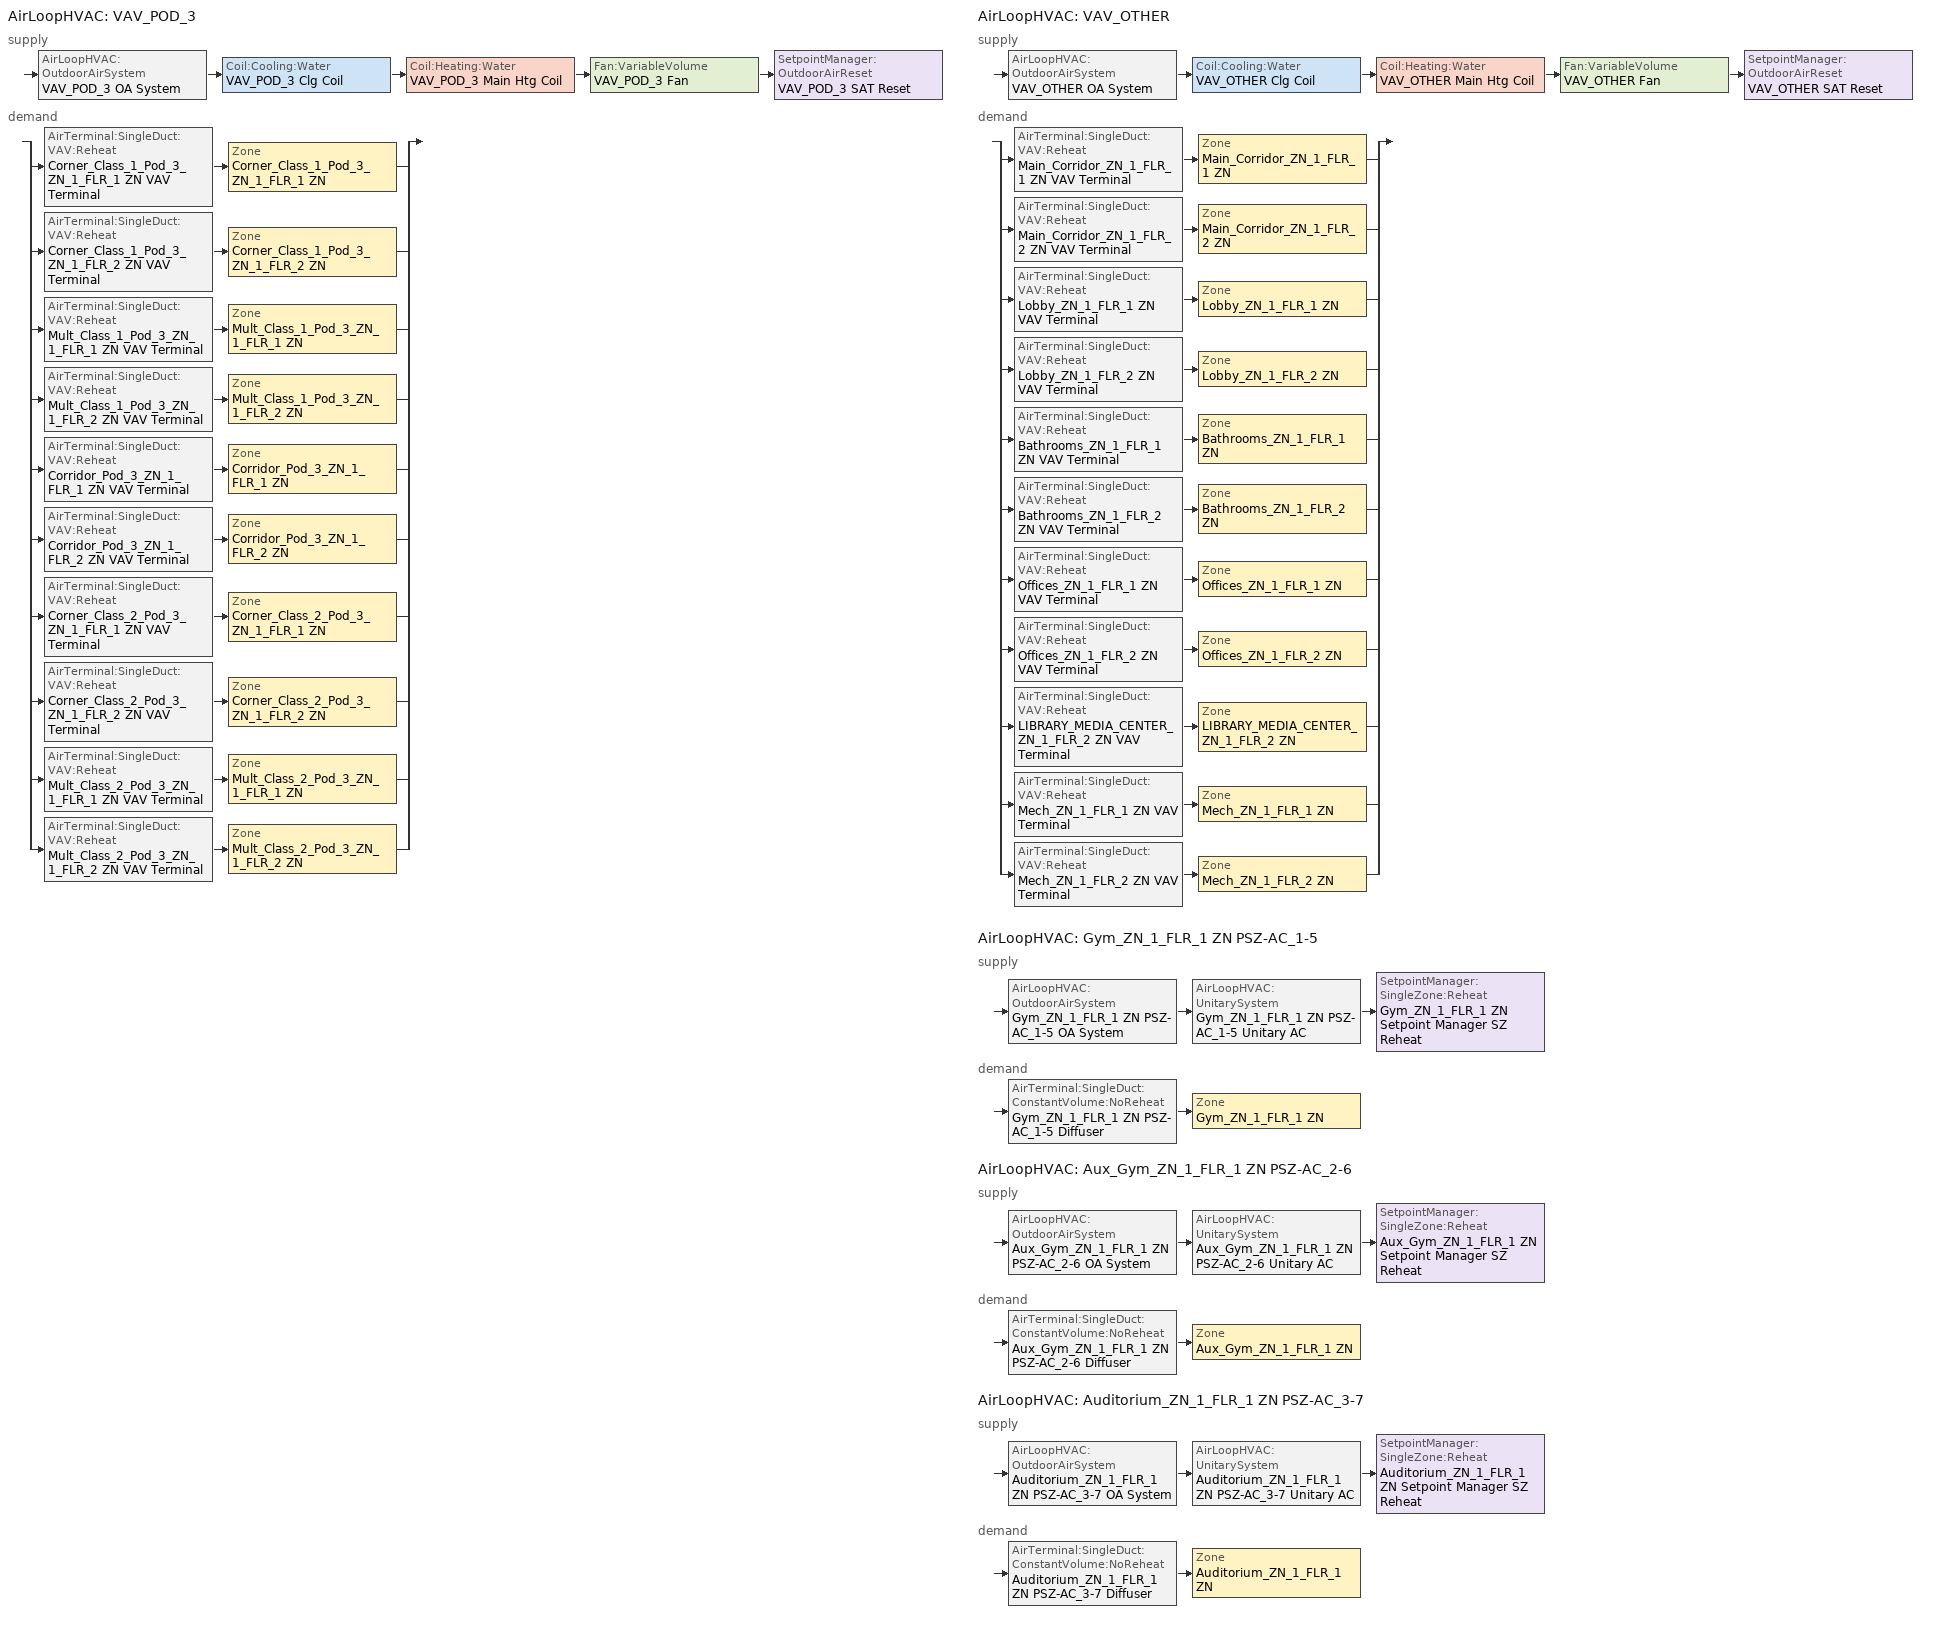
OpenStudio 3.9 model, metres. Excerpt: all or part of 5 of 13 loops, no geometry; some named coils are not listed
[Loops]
AirLoopHVAC 'VAV_POD_3'
 supply: AirLoopHVAC:OutdoorAirSystem 'VAV_POD_3 OA System' > Coil:Cooling:Water 'VAV_POD_3 Clg Coil' > Coil:Heating:Water 'VAV_POD_3 Main Htg Coil' > Fan:VariableVolume 'VAV_POD_3 Fan' > SetpointManager:OutdoorAirReset 'VAV_POD_3 SAT Reset'
 demand: split
  | AirTerminal:SingleDuct:VAV:Reheat 'Corner_Class_1_Pod_3_ZN_1_FLR_1 ZN VAV Terminal' > Zone 'Corner_Class_1_Pod_3_ZN_1_FLR_1 ZN'
  | AirTerminal:SingleDuct:VAV:Reheat 'Corner_Class_1_Pod_3_ZN_1_FLR_2 ZN VAV Terminal' > Zone 'Corner_Class_1_Pod_3_ZN_1_FLR_2 ZN'
  | AirTerminal:SingleDuct:VAV:Reheat 'Mult_Class_1_Pod_3_ZN_1_FLR_1 ZN VAV Terminal' > Zone 'Mult_Class_1_Pod_3_ZN_1_FLR_1 ZN'
  | AirTerminal:SingleDuct:VAV:Reheat 'Mult_Class_1_Pod_3_ZN_1_FLR_2 ZN VAV Terminal' > Zone 'Mult_Class_1_Pod_3_ZN_1_FLR_2 ZN'
  | AirTerminal:SingleDuct:VAV:Reheat 'Corridor_Pod_3_ZN_1_FLR_1 ZN VAV Terminal' > Zone 'Corridor_Pod_3_ZN_1_FLR_1 ZN'
  | AirTerminal:SingleDuct:VAV:Reheat 'Corridor_Pod_3_ZN_1_FLR_2 ZN VAV Terminal' > Zone 'Corridor_Pod_3_ZN_1_FLR_2 ZN'
  | AirTerminal:SingleDuct:VAV:Reheat 'Corner_Class_2_Pod_3_ZN_1_FLR_1 ZN VAV Terminal' > Zone 'Corner_Class_2_Pod_3_ZN_1_FLR_1 ZN'
  | AirTerminal:SingleDuct:VAV:Reheat 'Corner_Class_2_Pod_3_ZN_1_FLR_2 ZN VAV Terminal' > Zone 'Corner_Class_2_Pod_3_ZN_1_FLR_2 ZN'
  | AirTerminal:SingleDuct:VAV:Reheat 'Mult_Class_2_Pod_3_ZN_1_FLR_1 ZN VAV Terminal' > Zone 'Mult_Class_2_Pod_3_ZN_1_FLR_1 ZN'
  | AirTerminal:SingleDuct:VAV:Reheat 'Mult_Class_2_Pod_3_ZN_1_FLR_2 ZN VAV Terminal' > Zone 'Mult_Class_2_Pod_3_ZN_1_FLR_2 ZN'
AirLoopHVAC 'VAV_OTHER'
 supply: AirLoopHVAC:OutdoorAirSystem 'VAV_OTHER OA System' > Coil:Cooling:Water 'VAV_OTHER Clg Coil' > Coil:Heating:Water 'VAV_OTHER Main Htg Coil' > Fan:VariableVolume 'VAV_OTHER Fan' > SetpointManager:OutdoorAirReset 'VAV_OTHER SAT Reset'
 demand: split
  | AirTerminal:SingleDuct:VAV:Reheat 'Main_Corridor_ZN_1_FLR_1 ZN VAV Terminal' > Zone 'Main_Corridor_ZN_1_FLR_1 ZN'
  | AirTerminal:SingleDuct:VAV:Reheat 'Main_Corridor_ZN_1_FLR_2 ZN VAV Terminal' > Zone 'Main_Corridor_ZN_1_FLR_2 ZN'
  | AirTerminal:SingleDuct:VAV:Reheat 'Lobby_ZN_1_FLR_1 ZN VAV Terminal' > Zone 'Lobby_ZN_1_FLR_1 ZN'
  | AirTerminal:SingleDuct:VAV:Reheat 'Lobby_ZN_1_FLR_2 ZN VAV Terminal' > Zone 'Lobby_ZN_1_FLR_2 ZN'
  | AirTerminal:SingleDuct:VAV:Reheat 'Bathrooms_ZN_1_FLR_1 ZN VAV Terminal' > Zone 'Bathrooms_ZN_1_FLR_1 ZN'
  | AirTerminal:SingleDuct:VAV:Reheat 'Bathrooms_ZN_1_FLR_2 ZN VAV Terminal' > Zone 'Bathrooms_ZN_1_FLR_2 ZN'
  | AirTerminal:SingleDuct:VAV:Reheat 'Offices_ZN_1_FLR_1 ZN VAV Terminal' > Zone 'Offices_ZN_1_FLR_1 ZN'
  | AirTerminal:SingleDuct:VAV:Reheat 'Offices_ZN_1_FLR_2 ZN VAV Terminal' > Zone 'Offices_ZN_1_FLR_2 ZN'
  | AirTerminal:SingleDuct:VAV:Reheat 'LIBRARY_MEDIA_CENTER_ZN_1_FLR_2 ZN VAV Terminal' > Zone 'LIBRARY_MEDIA_CENTER_ZN_1_FLR_2 ZN'
  | AirTerminal:SingleDuct:VAV:Reheat 'Mech_ZN_1_FLR_1 ZN VAV Terminal' > Zone 'Mech_ZN_1_FLR_1 ZN'
  | AirTerminal:SingleDuct:VAV:Reheat 'Mech_ZN_1_FLR_2 ZN VAV Terminal' > Zone 'Mech_ZN_1_FLR_2 ZN'
AirLoopHVAC 'Gym_ZN_1_FLR_1 ZN PSZ-AC_1-5'
 supply: AirLoopHVAC:OutdoorAirSystem 'Gym_ZN_1_FLR_1 ZN PSZ-AC_1-5 OA System' > AirLoopHVAC:UnitarySystem 'Gym_ZN_1_FLR_1 ZN PSZ-AC_1-5 Unitary AC' > SetpointManager:SingleZone:Reheat 'Gym_ZN_1_FLR_1 ZN Setpoint Manager SZ Reheat'
 demand: AirTerminal:SingleDuct:ConstantVolume:NoReheat 'Gym_ZN_1_FLR_1 ZN PSZ-AC_1-5 Diffuser' > Zone 'Gym_ZN_1_FLR_1 ZN'
AirLoopHVAC 'Aux_Gym_ZN_1_FLR_1 ZN PSZ-AC_2-6'
 supply: AirLoopHVAC:OutdoorAirSystem 'Aux_Gym_ZN_1_FLR_1 ZN PSZ-AC_2-6 OA System' > AirLoopHVAC:UnitarySystem 'Aux_Gym_ZN_1_FLR_1 ZN PSZ-AC_2-6 Unitary AC' > SetpointManager:SingleZone:Reheat 'Aux_Gym_ZN_1_FLR_1 ZN Setpoint Manager SZ Reheat'
 demand: AirTerminal:SingleDuct:ConstantVolume:NoReheat 'Aux_Gym_ZN_1_FLR_1 ZN PSZ-AC_2-6 Diffuser' > Zone 'Aux_Gym_ZN_1_FLR_1 ZN'
AirLoopHVAC 'Auditorium_ZN_1_FLR_1 ZN PSZ-AC_3-7'
 supply: AirLoopHVAC:OutdoorAirSystem 'Auditorium_ZN_1_FLR_1 ZN PSZ-AC_3-7 OA System' > AirLoopHVAC:UnitarySystem 'Auditorium_ZN_1_FLR_1 ZN PSZ-AC_3-7 Unitary AC' > SetpointManager:SingleZone:Reheat 'Auditorium_ZN_1_FLR_1 ZN Setpoint Manager SZ Reheat'
 demand: AirTerminal:SingleDuct:ConstantVolume:NoReheat 'Auditorium_ZN_1_FLR_1 ZN PSZ-AC_3-7 Diffuser' > Zone 'Auditorium_ZN_1_FLR_1 ZN'
[Sizing:Zone] Zone Cooling Design Supply Air Temperature Input Method=SupplyAirTemperature; Zone Cooling Design Supply Air Temperature {C}=12.7778; Zone Cooling Design Supply Air Temperature Difference {deltaC}=11.11; Zone Heating Design Supply Air Temperature Input Method=SupplyAirTemperature; Zone Heating Design Supply Air Temperature Difference {deltaC}=11.11; Zone Cooling Design Supply Air Humidity Ratio {kg-H2O/kg-air}=0.0085; Zone Heating Design Supply Air Humidity Ratio {kg-H2O/kg-air}=0.008; Cooling Design Air Flow Method=DesignDay; Heating Design Air Flow Method=DesignDay; Heating Maximum Air Flow Fraction=1; Account for Dedicated Outdoor Air System=No; Dedicated Outdoor Air System Control Strategy=NeutralSupplyAir; Dedicated Outdoor Air Low Setpoint Temperature for Design {C}=autosize; Dedicated Outdoor Air High Setpoint Temperature for Design {C}=autosize; Zone Load Sizing Method=Sensible Load Only No Latent Load; Zone Latent Cooling Design Supply Air Humidity Ratio Input Method=HumidityRatioDifference; Zone Cooling Design Supply Air Humidity Ratio Difference {kgWater/kgDryAir}=0.005; Zone Latent Heating Design Supply Air Humidity Ratio Input Method=HumidityRatioDifference; Zone Humidification Design Supply Air Humidity Ratio Difference {kgWater/kgDryAir}=0.005; Sizing Option=Coincident
Name | Zone Heating Design Supply Air Temperature {C} | Design Minimum Zone Ventilation Efficiency
Auditorium_ZN_1_FLR_1 ZN; Aux_Gym_ZN_1_FLR_1 ZN; Gym_ZN_1_FLR_1 ZN | 50
Bathrooms_ZN_1_FLR_1 ZN; Bathrooms_ZN_1_FLR_2 ZN; Corner_Class_1_Pod_3_ZN_1_FLR_1 ZN; Corner_Class_1_Pod_3_ZN_1_FLR_2 ZN; Corner_Class_2_Pod_3_ZN_1_FLR_1 ZN; Corner_Class_2_Pod_3_ZN_1_FLR_2 ZN; Corridor_Pod_3_ZN_1_FLR_1 ZN; Corridor_Pod_3_ZN_1_FLR_2 ZN; LIBRARY_MEDIA_CENTER_ZN_1_FLR_2 ZN; Lobby_ZN_1_FLR_1 ZN; Lobby_ZN_1_FLR_2 ZN; Main_Corridor_ZN_1_FLR_1 ZN; Main_Corridor_ZN_1_FLR_2 ZN; Mech_ZN_1_FLR_2 ZN; Mult_Class_1_Pod_3_ZN_1_FLR_1 ZN; Mult_Class_1_Pod_3_ZN_1_FLR_2 ZN; Mult_Class_2_Pod_3_ZN_1_FLR_1 ZN; Mult_Class_2_Pod_3_ZN_1_FLR_2 ZN; Offices_ZN_1_FLR_1 ZN; Offices_ZN_1_FLR_2 ZN | 40 | 0.6
[Zone equipment]
Auditorium_ZN_1_FLR_1 ZN: Auditorium_ZN_1_FLR_1 ZN PSZ-AC_3-7 Diffuser
Aux_Gym_ZN_1_FLR_1 ZN: Aux_Gym_ZN_1_FLR_1 ZN PSZ-AC_2-6 Diffuser
Bathrooms_ZN_1_FLR_1 ZN: Bathrooms_ZN_1_FLR_1 ZN VAV Terminal, Bathrooms_ZN_1_FLR_1 ZN Exhaust Fan
Bathrooms_ZN_1_FLR_2 ZN: Bathrooms_ZN_1_FLR_2 ZN VAV Terminal, Bathrooms_ZN_1_FLR_2 ZN Exhaust Fan
Corner_Class_1_Pod_3_ZN_1_FLR_1 ZN: Corner_Class_1_Pod_3_ZN_1_FLR_1 ZN VAV Terminal
Corner_Class_1_Pod_3_ZN_1_FLR_2 ZN: Corner_Class_1_Pod_3_ZN_1_FLR_2 ZN VAV Terminal
Corner_Class_2_Pod_3_ZN_1_FLR_1 ZN: Corner_Class_2_Pod_3_ZN_1_FLR_1 ZN VAV Terminal
Corner_Class_2_Pod_3_ZN_1_FLR_2 ZN: Corner_Class_2_Pod_3_ZN_1_FLR_2 ZN VAV Terminal
Corridor_Pod_3_ZN_1_FLR_1 ZN: Corridor_Pod_3_ZN_1_FLR_1 ZN VAV Terminal
Corridor_Pod_3_ZN_1_FLR_2 ZN: Corridor_Pod_3_ZN_1_FLR_2 ZN VAV Terminal
Gym_ZN_1_FLR_1 ZN: Gym_ZN_1_FLR_1 ZN PSZ-AC_1-5 Diffuser
LIBRARY_MEDIA_CENTER_ZN_1_FLR_2 ZN: LIBRARY_MEDIA_CENTER_ZN_1_FLR_2 ZN VAV Terminal
Lobby_ZN_1_FLR_1 ZN: Lobby_ZN_1_FLR_1 ZN VAV Terminal
Lobby_ZN_1_FLR_2 ZN: Lobby_ZN_1_FLR_2 ZN VAV Terminal
Main_Corridor_ZN_1_FLR_1 ZN: Main_Corridor_ZN_1_FLR_1 ZN VAV Terminal, Main_Corridor_ZN_1_FLR_1 ZN Dummy Transfer Air (Source) Fan
Main_Corridor_ZN_1_FLR_2 ZN: Main_Corridor_ZN_1_FLR_2 ZN VAV Terminal, Main_Corridor_ZN_1_FLR_2 ZN Dummy Transfer Air (Source) Fan
Mech_ZN_1_FLR_1 ZN: Mech_ZN_1_FLR_1 ZN VAV Terminal
Mech_ZN_1_FLR_2 ZN: Mech_ZN_1_FLR_2 ZN VAV Terminal
Mult_Class_1_Pod_3_ZN_1_FLR_1 ZN: Mult_Class_1_Pod_3_ZN_1_FLR_1 ZN VAV Terminal
Mult_Class_1_Pod_3_ZN_1_FLR_2 ZN: Mult_Class_1_Pod_3_ZN_1_FLR_2 ZN VAV Terminal
Mult_Class_2_Pod_3_ZN_1_FLR_1 ZN: Mult_Class_2_Pod_3_ZN_1_FLR_1 ZN VAV Terminal
Mult_Class_2_Pod_3_ZN_1_FLR_2 ZN: Mult_Class_2_Pod_3_ZN_1_FLR_2 ZN VAV Terminal
Offices_ZN_1_FLR_1 ZN: Offices_ZN_1_FLR_1 ZN VAV Terminal
Offices_ZN_1_FLR_2 ZN: Offices_ZN_1_FLR_2 ZN VAV Terminal
[AirLoopHVAC] Availability Schedule=SchoolSecondary HVACOperationSchd; Design Supply Air Flow Rate {m3/s}=autosize; Design Return Air Flow Fraction of Supply Air Flow=1
VAV_POD_3; VAV_OTHER; Gym_ZN_1_FLR_1 ZN PSZ-AC_1-5; Aux_Gym_ZN_1_FLR_1 ZN PSZ-AC_2-6; Auditorium_ZN_1_FLR_1 ZN PSZ-AC_3-7
[Sizing:System] Type of Load to Size On=Sensible; Preheat Design Temperature {C}=7.22222; Preheat Design Humidity Ratio {kg-H2O/kg-Air}=0.008; Precool Design Temperature {C}=12.7778; Precool Design Humidity Ratio {kg-H2O/kg-Air}=0.008; Central Cooling Design Supply Air Temperature {C}=12.7778; Sizing Option=Coincident; 100% Outdoor Air in Cooling=No; 100% Outdoor Air in Heating=No; Central Cooling Design Supply Air Humidity Ratio {kg-H2O/kg-Air}=0.0085; Central Heating Design Supply Air Humidity Ratio {kg-H2O/kg-Air}=0.008; Cooling Design Air Flow Method=DesignDay; Heating Design Air Flow Method=DesignDay; System Outdoor Air Method=ZoneSum; Zone Maximum Outdoor Air Fraction=1; Cooling Supply Air Flow Rate Per Floor Area {m3/s-m2}=0.00996765; Cooling Fraction of Autosized Cooling Supply Air Flow Rate=1; Cooling Supply Air Flow Rate Per Unit Cooling Capacity {m3/s-W}=3.94755e-05; Heating Supply Air Flow Rate Per Floor Area {m3/s-m2}=0.00996765; Heating Fraction of Autosized Heating Supply Air Flow Rate=1; Heating Fraction of Autosized Cooling Supply Air Flow Rate=1; Heating Supply Air Flow Rate Per Unit Heating Capacity {m3/s-W}=3.15882e-05; Cooling Design Capacity Method=CoolingDesignCapacity; Cooling Design Capacity {W}=autosize; Cooling Design Capacity Per Floor Area {W/m2}=234.7; Fraction of Autosized Cooling Design Capacity=1; Heating Design Capacity Method=HeatingDesignCapacity; Heating Design Capacity {W}=autosize; Heating Design Capacity Per Floor Area {W/m2}=157; Fraction of Autosized Heating Design Capacity=1; Central Cooling Capacity Control Method=OnOff; Occupant Diversity=autosize
Name | Design Outdoor Air Flow Rate {m3/s} | Central Heating Maximum System Air Flow Ratio | Central Heating Design Supply Air Temperature {C}
VAV_POD_3 | 7.5948 | 0.3 | 12.7778
VAV_OTHER | 3.51753 | 0.3 | 12.7778
Gym_ZN_1_FLR_1 ZN PSZ-AC_1-5; Aux_Gym_ZN_1_FLR_1 ZN PSZ-AC_2-6; Auditorium_ZN_1_FLR_1 ZN PSZ-AC_3-7 | Autosize | 1 | 50
[Fan:VariableVolume] Availability Schedule=Always On Discrete; Fan Total Efficiency=0.61165; Pressure Rise {Pa}=1389.92; Maximum Flow Rate {m3/s}=Autosize; Fan Power Minimum Flow Rate Input Method=Fraction; Fan Power Minimum Flow Fraction=0.1; Fan Power Minimum Air Flow Rate {m3/s}=0; Motor Efficiency=0.941; Motor In Airstream Fraction=1; Fan Power Coefficient 1=0.0407599; Fan Power Coefficient 2=0.088045; Fan Power Coefficient 3=-0.0729261; Fan Power Coefficient 4=0.94374; Fan Power Coefficient 5=0
VAV_POD_3 Fan; VAV_OTHER Fan
[Controller:OutdoorAir] Maximum Outdoor Air Flow Rate {m3/s}=Autosize; Economizer Control Type=DifferentialEnthalpy; Economizer Control Action Type=ModulateFlow; Lockout Type=LockoutWithHeating; Minimum Limit Type=FixedMinimum; Minimum Outdoor Air Schedule=SchoolSecondary MinOA_MotorizedDamper_Sched; High Humidity Control=No; High Humidity Outdoor Air Flow Ratio=1; Control High Indoor Humidity Based on Outdoor Humidity Ratio=Yes; Heat Recovery Bypass Control Type=BypassWhenOAFlowGreaterThanMinimum; Economizer Operation Staging=InterlockedWithMechanicalCooling
Name | Minimum Outdoor Air Flow Rate {m3/s} | Maximum Fraction of Outdoor Air Schedule | Controller Mechanical Ventilation
VAV_POD_3 OA Controller | autosize | VAV_POD_3_MAX_OA_FRAC | VAV_POD_3 Vent Controller
VAV_OTHER OA Controller | 0 | VAV_OTHER_MAX_OA_FRAC | VAV_OTHER Vent Controller
Gym_ZN_1_FLR_1 ZN PSZ-AC_1-5 OA System Controller | autosize | ems_Gym_ZN_1_FLR_1_ZN_PSZ_AC_1_5_maxOASch | Controller Mechanical Ventilation 1
Aux_Gym_ZN_1_FLR_1 ZN PSZ-AC_2-6 OA System Controller | autosize | ems_Aux_Gym_ZN_1_FLR_1_ZN_PSZ_AC_2_6_maxOASch | Controller Mechanical Ventilation 2
Auditorium_ZN_1_FLR_1 ZN PSZ-AC_3-7 OA System Controller | autosize | ems_Auditorium_ZN_1_FLR_1_ZN_PSZ_AC_3_7_maxOASch | Controller Mechanical Ventilation 3
[Controller:MechanicalVentilation] Availability Schedule=Always On Discrete
Name | System Outdoor Air Method
VAV_POD_3 Vent Controller | ZoneSum
VAV_OTHER Vent Controller | Standard62.1VentilationRateProcedureWithLimit
Controller Mechanical Ventilation 1; Controller Mechanical Ventilation 2; Controller Mechanical Ventilation 3
[AirLoopHVAC:OutdoorAirSystem]
Name | Controller
VAV_POD_3 OA System | VAV_POD_3 OA Controller
VAV_OTHER OA System | VAV_OTHER OA Controller
Gym_ZN_1_FLR_1 ZN PSZ-AC_1-5 OA System | Gym_ZN_1_FLR_1 ZN PSZ-AC_1-5 OA System Controller
Aux_Gym_ZN_1_FLR_1 ZN PSZ-AC_2-6 OA System | Aux_Gym_ZN_1_FLR_1 ZN PSZ-AC_2-6 OA System Controller
Auditorium_ZN_1_FLR_1 ZN PSZ-AC_3-7 OA System | Auditorium_ZN_1_FLR_1 ZN PSZ-AC_3-7 OA System Controller
[AirTerminal:SingleDuct:VAV:Reheat] Availability Schedule=Always On Discrete; Maximum Air Flow Rate {m3/s}=AutoSize; Fixed Minimum Air Flow Rate {m3/s}=0; Maximum Hot Water or Steam Flow Rate {m3/s}=AutoSize; Minimum Hot Water or Steam Flow Rate {m3/s}=0; Convergence Tolerance=0.001; Damper Heating Action=ReverseWithLimits; Maximum Flow per Zone Floor Area During Reheat {m3/s-m2}=AutoSize; Maximum Flow Fraction During Reheat=0.5; Maximum Reheat Air Temperature {C}=40; Control For Outdoor Air=No
Name | Zone Minimum Air Flow Input Method | Constant Minimum Air Flow Fraction | Reheat Coil | Minimum Air Flow Fraction Schedule
Corner_Class_1_Pod_3_ZN_1_FLR_1 ZN VAV Terminal | Constant | 0.798 | Corner_Class_1_Pod_3_ZN_1_FLR_1 ZN Reheat Coil
Corner_Class_1_Pod_3_ZN_1_FLR_2 ZN VAV Terminal | Constant | 0.597 | Corner_Class_1_Pod_3_ZN_1_FLR_2 ZN Reheat Coil
Mult_Class_1_Pod_3_ZN_1_FLR_1 ZN VAV Terminal | Constant | 1 | Mult_Class_1_Pod_3_ZN_1_FLR_1 ZN Reheat Coil
Mult_Class_1_Pod_3_ZN_1_FLR_2 ZN VAV Terminal | Constant | 0.685 | Mult_Class_1_Pod_3_ZN_1_FLR_2 ZN Reheat Coil
Corridor_Pod_3_ZN_1_FLR_1 ZN VAV Terminal | Constant | 0.428 | Corridor_Pod_3_ZN_1_FLR_1 ZN Reheat Coil
Corridor_Pod_3_ZN_1_FLR_2 ZN VAV Terminal | Constant | 0.245 | Corridor_Pod_3_ZN_1_FLR_2 ZN Reheat Coil
Corner_Class_2_Pod_3_ZN_1_FLR_1 ZN VAV Terminal | Constant | 0.844 | Corner_Class_2_Pod_3_ZN_1_FLR_1 ZN Reheat Coil
Corner_Class_2_Pod_3_ZN_1_FLR_2 ZN VAV Terminal | Constant | 0.628 | Corner_Class_2_Pod_3_ZN_1_FLR_2 ZN Reheat Coil
Mult_Class_2_Pod_3_ZN_1_FLR_1 ZN VAV Terminal | Constant | 1 | Mult_Class_2_Pod_3_ZN_1_FLR_1 ZN Reheat Coil
Mult_Class_2_Pod_3_ZN_1_FLR_2 ZN VAV Terminal | Constant | 0.766 | Mult_Class_2_Pod_3_ZN_1_FLR_2 ZN Reheat Coil
Main_Corridor_ZN_1_FLR_1 ZN VAV Terminal | Constant | 0.456 | Main_Corridor_ZN_1_FLR_1 ZN Reheat Coil
Main_Corridor_ZN_1_FLR_2 ZN VAV Terminal | Constant | 0.233 | Main_Corridor_ZN_1_FLR_2 ZN Reheat Coil
Lobby_ZN_1_FLR_1 ZN VAV Terminal | Constant | 0.303 | Lobby_ZN_1_FLR_1 ZN Reheat Coil
Lobby_ZN_1_FLR_2 ZN VAV Terminal | Constant | 0.193 | Lobby_ZN_1_FLR_2 ZN Reheat Coil
Bathrooms_ZN_1_FLR_1 ZN VAV Terminal | Constant | 0.01 | Bathrooms_ZN_1_FLR_1 ZN Reheat Coil
Bathrooms_ZN_1_FLR_2 ZN VAV Terminal | Constant | 0.01 | Bathrooms_ZN_1_FLR_2 ZN Reheat Coil
Offices_ZN_1_FLR_1 ZN VAV Terminal | Scheduled | 0 | Offices_ZN_1_FLR_1 ZN Reheat Coil | Offices_ZN_1_FLR_1 ZN VAV Terminal - MDP - adjusted
Offices_ZN_1_FLR_2 ZN VAV Terminal | Scheduled | 0 | Offices_ZN_1_FLR_2 ZN Reheat Coil | Offices_ZN_1_FLR_2 ZN VAV Terminal - MDP - adjusted
LIBRARY_MEDIA_CENTER_ZN_1_FLR_2 ZN VAV Terminal | Constant | 0.543 | LIBRARY_MEDIA_CENTER_ZN_1_FLR_2 ZN Reheat Coil
Mech_ZN_1_FLR_1 ZN VAV Terminal | Constant | 0.351 | Mech_ZN_1_FLR_1 ZN Reheat Coil
Mech_ZN_1_FLR_2 ZN VAV Terminal | Constant | 0.548 | Mech_ZN_1_FLR_2 ZN Reheat Coil
[SetpointManager:SingleZone:Reheat] Minimum Supply Air Temperature {C}=12.7778; Maximum Supply Air Temperature {C}=50
Name | Control Zone | Setpoint Node or NodeList
Gym_ZN_1_FLR_1 ZN Setpoint Manager SZ Reheat | Gym_ZN_1_FLR_1 ZN | Gym_ZN_1_FLR_1 ZN PSZ-AC_1-5 Supply Outlet Node
Aux_Gym_ZN_1_FLR_1 ZN Setpoint Manager SZ Reheat | Aux_Gym_ZN_1_FLR_1 ZN | Aux_Gym_ZN_1_FLR_1 ZN PSZ-AC_2-6 Supply Outlet Node
Auditorium_ZN_1_FLR_1 ZN Setpoint Manager SZ Reheat | Auditorium_ZN_1_FLR_1 ZN | Auditorium_ZN_1_FLR_1 ZN PSZ-AC_3-7 Supply Outlet Node
[Coil:Heating:Gas] Availability Schedule=Always On Discrete; Gas Burner Efficiency=0.8; Nominal Capacity {W}=AutoSize; On Cycle Parasitic Electric Load {W}=0; Off Cycle Parasitic Gas Load {W}=0
Gym_ZN_1_FLR_1 ZN PSZ-AC_1-5 Gas Htg Coil 1158kBtu/hr 0.8 Thermal Eff; Aux_Gym_ZN_1_FLR_1 ZN PSZ-AC_2-6 Gas Htg Coil 863kBtu/hr 0.8 Thermal Eff; Auditorium_ZN_1_FLR_1 ZN PSZ-AC_3-7 Gas Htg Coil 1498kBtu/hr 0.8 Thermal Eff
[Coil:Heating:Electric] Availability Schedule=Always Off Discrete; Efficiency=1; Nominal Capacity {W}=0
Gym_ZN_1_FLR_1 ZN PSZ-AC_1-5 No Heat; Aux_Gym_ZN_1_FLR_1 ZN PSZ-AC_2-6 No Heat; Auditorium_ZN_1_FLR_1 ZN PSZ-AC_3-7 No Heat
[Coil:Cooling:DX:TwoSpeed] Availability Schedule=Always On Discrete; Rated High Speed Total Cooling Capacity {W}=Autosize; Rated High Speed Sensible Heat Ratio=Autosize; Rated High Speed COP {W/W}=3.59497; Rated High Speed Air Flow Rate {m3/s}=Autosize; Rated High Speed Evaporator Fan Power Per Volume Flow Rate 2017 {W/(m3/s)}=773.3; Rated High Speed Evaporator Fan Power Per Volume Flow Rate 2023 {W/(m3/s)}=934.4; Unit Internal Static Air Pressure {Pa}=773.3; Total Cooling Capacity Function of Temperature Curve=CoilClgDXQRatio_fTwbToadbSI; Total Cooling Capacity Function of Flow Fraction Curve=CoilClgDXSnglQRatio_fCFMRatio; Energy Input Ratio Function of Temperature Curve=CoilClgDXEIRRatio_fTwbToadbSI; Energy Input Ratio Function of Flow Fraction Curve=CoilClgDXSnglEIRRatio_fCFMRatio; Part Load Fraction Correlation Curve=CoilClgDXEIRRatio_fQFrac; Rated Low Speed Total Cooling Capacity {W}=Autosize; Rated Low Speed Sensible Heat Ratio=0.69; Rated Low Speed COP {W/W}=3.59497; Rated Low Speed Air Flow Rate {m3/s}=Autosize; Rated Low Speed Evaporator Fan Power Per Volume Flow Rate 2017 {W/(m3/s)}=773.3; Rated Low Speed Evaporator Fan Power Per Volume Flow Rate 2023 {W/(m3/s)}=934.4; Low Speed Total Cooling Capacity Function of Temperature Curve=CoilClgDXQRatio_fTwbToadbSI; Low Speed Energy Input Ratio Function of Temperature Curve=CoilClgDXEIRRatio_fTwbToadbSI; Condenser Type=AirCooled; Minimum Outdoor Dry-Bulb Temperature for Compressor Operation {C}=-25; High Speed Evaporative Condenser Effectiveness=0.9; High Speed Evaporative Condenser Air Flow Rate {m3/s}=Autosize; High Speed Evaporative Condenser Pump Rated Power Consumption {W}=Autosize; Low Speed Evaporative Condenser Effectiveness=0.9; Low Speed Evaporative Condenser Air Flow Rate {m3/s}=Autosize; Low Speed Evaporative Condenser Pump Rated Power Consumption {W}=Autosize; Basin Heater Capacity {W/K}=10; Basin Heater Setpoint Temperature {C}=2
Gym_ZN_1_FLR_1 ZN PSZ-AC_1-5 2spd DX AC Clg Coil 541kBtu/hr 13IEER; Aux_Gym_ZN_1_FLR_1 ZN PSZ-AC_2-6 2spd DX AC Clg Coil 435kBtu/hr 13IEER; Auditorium_ZN_1_FLR_1 ZN PSZ-AC_3-7 2spd DX AC Clg Coil 684kBtu/hr 13IEER
[Fan:OnOff] Availability Schedule=Always On Discrete; Pressure Rise {Pa}=1018.77; Maximum Flow Rate {m3/s}=autosize; Motor In Airstream Fraction=1
Name | Fan Total Efficiency | Motor Efficiency | Fan Power Ratio Function of Speed Ratio Curve | Fan Efficiency Ratio Function of Speed Ratio Curve
Gym_ZN_1_FLR_1 ZN PSZ-AC_1-5 Fan | 0.6006 | 0.924 | Fan On Off Power Curve | Fan On Off Efficiency Curve
Aux_Gym_ZN_1_FLR_1 ZN PSZ-AC_2-6 Fan | 0.6006 | 0.924 | Fan On Off Power Curve 1 | Fan On Off Efficiency Curve 1
Auditorium_ZN_1_FLR_1 ZN PSZ-AC_3-7 Fan | 0.6045 | 0.93 | Fan On Off Power Curve 2 | Fan On Off Efficiency Curve 2
[AirLoopHVAC:UnitarySystem] Control Type=Load; Dehumidification Control Type=None; Availability Schedule=SchoolSecondary HVACOperationSchd; Fan Placement=DrawThrough; Supply Air Fan Operating Mode Schedule=SchoolSecondary HVACOperationSchd; DX Heating Coil Sizing Ratio=1; Use DOAS DX Cooling Coil=No; DOAS DX Cooling Coil Leaving Minimum Air Temperature {C}=2; Latent Load Control=SensibleOnlyLoadControl; Supply Air Flow Rate Method During Cooling Operation=SupplyAirFlowRate; Supply Air Flow Rate During Cooling Operation {m3/s}=Autosize; Supply Air Flow Rate Method During Heating Operation=SupplyAirFlowRate; Supply Air Flow Rate During Heating Operation {m3/s}=Autosize; Supply Air Flow Rate Method When No Cooling or Heating is Required=None; No Load Supply Air Flow Rate Control Set To Low Speed=Yes; Maximum Supply Air Temperature {C}=80; Maximum Outdoor Dry-Bulb Temperature for Supplemental Heater Operation {C}=21; Ancilliary On-Cycle Electric Power {W}=0; Ancilliary Off-Cycle Electric Power {W}=0
Name | Controlling Zone or Thermostat Location | Supply Fan | Heating Coil | Cooling Coil | Supplemental Heating Coil
Gym_ZN_1_FLR_1 ZN PSZ-AC_1-5 Unitary AC | Gym_ZN_1_FLR_1 ZN | Gym_ZN_1_FLR_1 ZN PSZ-AC_1-5 Fan | Gym_ZN_1_FLR_1 ZN PSZ-AC_1-5 Gas Htg Coil 1158kBtu/hr 0.8 Thermal Eff | Gym_ZN_1_FLR_1 ZN PSZ-AC_1-5 2spd DX AC Clg Coil 541kBtu/hr 13IEER | Gym_ZN_1_FLR_1 ZN PSZ-AC_1-5 No Heat
Aux_Gym_ZN_1_FLR_1 ZN PSZ-AC_2-6 Unitary AC | Aux_Gym_ZN_1_FLR_1 ZN | Aux_Gym_ZN_1_FLR_1 ZN PSZ-AC_2-6 Fan | Aux_Gym_ZN_1_FLR_1 ZN PSZ-AC_2-6 Gas Htg Coil 863kBtu/hr 0.8 Thermal Eff | Aux_Gym_ZN_1_FLR_1 ZN PSZ-AC_2-6 2spd DX AC Clg Coil 435kBtu/hr 13IEER | Aux_Gym_ZN_1_FLR_1 ZN PSZ-AC_2-6 No Heat
Auditorium_ZN_1_FLR_1 ZN PSZ-AC_3-7 Unitary AC | Auditorium_ZN_1_FLR_1 ZN | Auditorium_ZN_1_FLR_1 ZN PSZ-AC_3-7 Fan | Auditorium_ZN_1_FLR_1 ZN PSZ-AC_3-7 Gas Htg Coil 1498kBtu/hr 0.8 Thermal Eff | Auditorium_ZN_1_FLR_1 ZN PSZ-AC_3-7 2spd DX AC Clg Coil 684kBtu/hr 13IEER | Auditorium_ZN_1_FLR_1 ZN PSZ-AC_3-7 No Heat
[AirTerminal:SingleDuct:ConstantVolume:NoReheat] Availability Schedule=Always On Discrete; Maximum Air Flow Rate {m3/s}=AutoSize
Gym_ZN_1_FLR_1 ZN PSZ-AC_1-5 Diffuser; Aux_Gym_ZN_1_FLR_1 ZN PSZ-AC_2-6 Diffuser; Auditorium_ZN_1_FLR_1 ZN PSZ-AC_3-7 Diffuser
[Fan:ZoneExhaust] Availability Schedule=SchoolSecondary Hours_of_operation; Maximum Flow Rate {m3/s}=0.283168; System Availability Manager Coupling Mode=Decoupled
Name | Fan Total Efficiency | Pressure Rise {Pa} | Balanced Exhaust Fraction Schedule
Bathrooms_ZN_1_FLR_1 ZN Exhaust Fan; Bathrooms_ZN_1_FLR_2 ZN Exhaust Fan | 0.53983 | 124.544
Main_Corridor_ZN_1_FLR_1 ZN Dummy Transfer Air (Source) Fan | 1 | 0 | Bathrooms_ZN_1_FLR_1 ZN Exhaust Fan Balanced Air Flow Schedule
Main_Corridor_ZN_1_FLR_2 ZN Dummy Transfer Air (Source) Fan | 1 | 0 | Bathrooms_ZN_1_FLR_2 ZN Exhaust Fan Balanced Air Flow Schedule
[EnergyManagementSystem:Program]
SET_ems_Gym_ZN_1_FLR_1_Light_EMS_Program: SET ems_Gym_ZN_1_FLR_1_LSr_IP=0.093*ems_Gym_ZN_1_FLR_1_LSr/1976.0; IF (Business_Sensor <= 0) && (ems_Gym_ZN_1_FLR_1_LSr_IP >= 0.02); SET ems_Gym_ZN_1_FLR_1_Light1_Actuator = 0.02*1976.0/0.09290304; ELSE; SET ems_Gym_ZN_1_FLR_1_Light1_Actuator = NULL; ENDIF
SET_ems_Kitchen_ZN_1_FLR_1_Light_EMS_Program: SET ems_Kitchen_ZN_1_FLR_1_LSr_IP=0.093*ems_Kitchen_ZN_1_FLR_1_LSr/216.0; IF (Business_Sensor <= 0) && (ems_Kitchen_ZN_1_FLR_1_LSr_IP >= 0.02); SET ems_Kitchen_ZN_1_FLR_1_Light1_Actuator = 0.02*216.0/0.09290304; ELSE; SET ems_Kitchen_ZN_1_FLR_1_Light1_Actuator = NULL; ENDIF
SET_ems_LIBRARY_MEDIA_CENTER_ZN_1_FLR_2_Light_EMS_Program: SET ems_LIBRARY_MEDIA_CENTER_ZN_1_FLR_2_LSr_IP=0.093*ems_LIBRARY_MEDIA_CENTER_ZN_1_FLR_2_LSr/840.0; IF (Business_Sensor <= 0) && (ems_LIBRARY_MEDIA_CENTER_ZN_1_FLR_2_LSr_IP >= 0.02); SET ems_LIBRARY_MEDIA_CENTER_ZN_1_FLR_2_Light1_Actuator = 0.02*840.0/0.09290304; ELSE; SET ems_LIBRARY_MEDIA_CENTER_ZN_1_FLR_2_Light1_Actuator = NULL; ENDIF
SET_ems_Lobby_ZN_1_FLR_1_Light_EMS_Program: SET ems_Lobby_ZN_1_FLR_1_LSr_IP=0.093*ems_Lobby_ZN_1_FLR_1_LSr/210.0; IF (Business_Sensor <= 0) && (ems_Lobby_ZN_1_FLR_1_LSr_IP >= 0.02); SET ems_Lobby_ZN_1_FLR_1_Light1_Actuator = 0.02*210.0/0.09290304; ELSE; SET ems_Lobby_ZN_1_FLR_1_Light1_Actuator = NULL; ENDIF
SET_ems_Lobby_ZN_1_FLR_2_Light_EMS_Program: SET ems_Lobby_ZN_1_FLR_2_LSr_IP=0.093*ems_Lobby_ZN_1_FLR_2_LSr/210.0; IF (Business_Sensor <= 0) && (ems_Lobby_ZN_1_FLR_2_LSr_IP >= 0.02); SET ems_Lobby_ZN_1_FLR_2_Light1_Actuator = 0.02*210.0/0.09290304; ELSE; SET ems_Lobby_ZN_1_FLR_2_Light1_Actuator = NULL; ENDIF
SET_ems_Main_Corridor_ZN_1_FLR_1_Light_EMS_Program: SET ems_Main_Corridor_ZN_1_FLR_1_LSr_IP=0.093*ems_Main_Corridor_ZN_1_FLR_1_LSr/1140.0; IF (Business_Sensor <= 0) && (ems_Main_Corridor_ZN_1_FLR_1_LSr_IP >= 0.02); SET ems_Main_Corridor_ZN_1_FLR_1_Light1_Actuator = 0.02*1140.0/0.09290304; ELSE; SET ems_Main_Corridor_ZN_1_FLR_1_Light1_Actuator = NULL; ENDIF
SET_ems_Main_Corridor_ZN_1_FLR_2_Light_EMS_Program: SET ems_Main_Corridor_ZN_1_FLR_2_LSr_IP=0.093*ems_Main_Corridor_ZN_1_FLR_2_LSr/1140.0; IF (Business_Sensor <= 0) && (ems_Main_Corridor_ZN_1_FLR_2_LSr_IP >= 0.02); SET ems_Main_Corridor_ZN_1_FLR_2_Light1_Actuator = 0.02*1140.0/0.09290304; ELSE; SET ems_Main_Corridor_ZN_1_FLR_2_Light1_Actuator = NULL; ENDIF
SET_ems_Mech_ZN_1_FLR_1_Light_EMS_Program: SET ems_Mech_ZN_1_FLR_1_LSr_IP=0.093*ems_Mech_ZN_1_FLR_1_LSr/342.0; IF (Business_Sensor <= 0) && (ems_Mech_ZN_1_FLR_1_LSr_IP >= 0.02); SET ems_Mech_ZN_1_FLR_1_Light1_Actuator = 0.02*342.0/0.09290304; ELSE; SET ems_Mech_ZN_1_FLR_1_Light1_Actuator = NULL; ENDIF
SET_ems_Mech_ZN_1_FLR_2_Light_EMS_Program: SET ems_Mech_ZN_1_FLR_2_LSr_IP=0.093*ems_Mech_ZN_1_FLR_2_LSr/342.0; IF (Business_Sensor <= 0) && (ems_Mech_ZN_1_FLR_2_LSr_IP >= 0.02); SET ems_Mech_ZN_1_FLR_2_Light1_Actuator = 0.02*342.0/0.09290304; ELSE; SET ems_Mech_ZN_1_FLR_2_Light1_Actuator = NULL; ENDIF
SET_ems_Mult_Class_1_Pod_1_ZN_1_FLR_1_Light_EMS_Program: SET ems_Mult_Class_1_Pod_1_ZN_1_FLR_1_LSr_IP=0.093*ems_Mult_Class_1_Pod_1_ZN_1_FLR_1_LSr/477.0; IF (Business_Sensor <= 0) && (ems_Mult_Class_1_Pod_1_ZN_1_FLR_1_LSr_IP >= 0.02); SET ems_Mult_Class_1_Pod_1_ZN_1_FLR_1_Light1_Actuator = 0.02*477.0/0.09290304; ELSE; SET ems_Mult_Class_1_Pod_1_ZN_1_FLR_1_Light1_Actuator = NULL; ENDIF
SET_ems_Mult_Class_1_Pod_1_ZN_1_FLR_2_Light_EMS_Program: SET ems_Mult_Class_1_Pod_1_ZN_1_FLR_2_LSr_IP=0.093*ems_Mult_Class_1_Pod_1_ZN_1_FLR_2_LSr/477.0; IF (Business_Sensor <= 0) && (ems_Mult_Class_1_Pod_1_ZN_1_FLR_2_LSr_IP >= 0.02); SET ems_Mult_Class_1_Pod_1_ZN_1_FLR_2_Light1_Actuator = 0.02*477.0/0.09290304; ELSE; SET ems_Mult_Class_1_Pod_1_ZN_1_FLR_2_Light1_Actuator = NULL; ENDIF
SET_ems_Mult_Class_1_Pod_2_ZN_1_FLR_1_Light_EMS_Program: SET ems_Mult_Class_1_Pod_2_ZN_1_FLR_1_LSr_IP=0.093*ems_Mult_Class_1_Pod_2_ZN_1_FLR_1_LSr/477.0; IF (Business_Sensor <= 0) && (ems_Mult_Class_1_Pod_2_ZN_1_FLR_1_LSr_IP >= 0.02); SET ems_Mult_Class_1_Pod_2_ZN_1_FLR_1_Light1_Actuator = 0.02*477.0/0.09290304; ELSE; SET ems_Mult_Class_1_Pod_2_ZN_1_FLR_1_Light1_Actuator = NULL; ENDIF
SET_ems_Mult_Class_1_Pod_2_ZN_1_FLR_2_Light_EMS_Program: SET ems_Mult_Class_1_Pod_2_ZN_1_FLR_2_LSr_IP=0.093*ems_Mult_Class_1_Pod_2_ZN_1_FLR_2_LSr/477.0; IF (Business_Sensor <= 0) && (ems_Mult_Class_1_Pod_2_ZN_1_FLR_2_LSr_IP >= 0.02); SET ems_Mult_Class_1_Pod_2_ZN_1_FLR_2_Light1_Actuator = 0.02*477.0/0.09290304; ELSE; SET ems_Mult_Class_1_Pod_2_ZN_1_FLR_2_Light1_Actuator = NULL; ENDIF
SET_ems_Mult_Class_1_Pod_3_ZN_1_FLR_1_Light_EMS_Program: SET ems_Mult_Class_1_Pod_3_ZN_1_FLR_1_LSr_IP=0.093*ems_Mult_Class_1_Pod_3_ZN_1_FLR_1_LSr/477.0; IF (Business_Sensor <= 0) && (ems_Mult_Class_1_Pod_3_ZN_1_FLR_1_LSr_IP >= 0.02); SET ems_Mult_Class_1_Pod_3_ZN_1_FLR_1_Light1_Actuator = 0.02*477.0/0.09290304; ELSE; SET ems_Mult_Class_1_Pod_3_ZN_1_FLR_1_Light1_Actuator = NULL; ENDIF
SET_ems_Mult_Class_1_Pod_3_ZN_1_FLR_2_Light_EMS_Program: SET ems_Mult_Class_1_Pod_3_ZN_1_FLR_2_LSr_IP=0.093*ems_Mult_Class_1_Pod_3_ZN_1_FLR_2_LSr/477.0; IF (Business_Sensor <= 0) && (ems_Mult_Class_1_Pod_3_ZN_1_FLR_2_LSr_IP >= 0.02); SET ems_Mult_Class_1_Pod_3_ZN_1_FLR_2_Light1_Actuator = 0.02*477.0/0.09290304; ELSE; SET ems_Mult_Class_1_Pod_3_ZN_1_FLR_2_Light1_Actuator = NULL; ENDIF
SET_ems_Mult_Class_2_Pod_1_ZN_1_FLR_1_Light_EMS_Program: SET ems_Mult_Class_2_Pod_1_ZN_1_FLR_1_LSr_IP=0.093*ems_Mult_Class_2_Pod_1_ZN_1_FLR_1_LSr/477.0; IF (Business_Sensor <= 0) && (ems_Mult_Class_2_Pod_1_ZN_1_FLR_1_LSr_IP >= 0.02); SET ems_Mult_Class_2_Pod_1_ZN_1_FLR_1_Light1_Actuator = 0.02*477.0/0.09290304; ELSE; SET ems_Mult_Class_2_Pod_1_ZN_1_FLR_1_Light1_Actuator = NULL; ENDIF
SET_ems_Mult_Class_2_Pod_1_ZN_1_FLR_2_Light_EMS_Program: SET ems_Mult_Class_2_Pod_1_ZN_1_FLR_2_LSr_IP=0.093*ems_Mult_Class_2_Pod_1_ZN_1_FLR_2_LSr/477.0; IF (Business_Sensor <= 0) && (ems_Mult_Class_2_Pod_1_ZN_1_FLR_2_LSr_IP >= 0.02); SET ems_Mult_Class_2_Pod_1_ZN_1_FLR_2_Light1_Actuator = 0.02*477.0/0.09290304; ELSE; SET ems_Mult_Class_2_Pod_1_ZN_1_FLR_2_Light1_Actuator = NULL; ENDIF
SET_ems_Mult_Class_2_Pod_2_ZN_1_FLR_1_Light_EMS_Program: SET ems_Mult_Class_2_Pod_2_ZN_1_FLR_1_LSr_IP=0.093*ems_Mult_Class_2_Pod_2_ZN_1_FLR_1_LSr/477.0; IF (Business_Sensor <= 0) && (ems_Mult_Class_2_Pod_2_ZN_1_FLR_1_LSr_IP >= 0.02); SET ems_Mult_Class_2_Pod_2_ZN_1_FLR_1_Light1_Actuator = 0.02*477.0/0.09290304; ELSE; SET ems_Mult_Class_2_Pod_2_ZN_1_FLR_1_Light1_Actuator = NULL; ENDIF
SET_ems_Mult_Class_2_Pod_2_ZN_1_FLR_2_Light_EMS_Program: SET ems_Mult_Class_2_Pod_2_ZN_1_FLR_2_LSr_IP=0.093*ems_Mult_Class_2_Pod_2_ZN_1_FLR_2_LSr/477.0; IF (Business_Sensor <= 0) && (ems_Mult_Class_2_Pod_2_ZN_1_FLR_2_LSr_IP >= 0.02); SET ems_Mult_Class_2_Pod_2_ZN_1_FLR_2_Light1_Actuator = 0.02*477.0/0.09290304; ELSE; SET ems_Mult_Class_2_Pod_2_ZN_1_FLR_2_Light1_Actuator = NULL; ENDIF
SET_ems_Mult_Class_2_Pod_3_ZN_1_FLR_1_Light_EMS_Program: SET ems_Mult_Class_2_Pod_3_ZN_1_FLR_1_LSr_IP=0.093*ems_Mult_Class_2_Pod_3_ZN_1_FLR_1_LSr/477.0; IF (Business_Sensor <= 0) && (ems_Mult_Class_2_Pod_3_ZN_1_FLR_1_LSr_IP >= 0.02); SET ems_Mult_Class_2_Pod_3_ZN_1_FLR_1_Light1_Actuator = 0.02*477.0/0.09290304; ELSE; SET ems_Mult_Class_2_Pod_3_ZN_1_FLR_1_Light1_Actuator = NULL; ENDIF
SET_ems_Mult_Class_2_Pod_3_ZN_1_FLR_2_Light_EMS_Program: SET ems_Mult_Class_2_Pod_3_ZN_1_FLR_2_LSr_IP=0.093*ems_Mult_Class_2_Pod_3_ZN_1_FLR_2_LSr/477.0; IF (Business_Sensor <= 0) && (ems_Mult_Class_2_Pod_3_ZN_1_FLR_2_LSr_IP >= 0.02); SET ems_Mult_Class_2_Pod_3_ZN_1_FLR_2_Light1_Actuator = 0.02*477.0/0.09290304; ELSE; SET ems_Mult_Class_2_Pod_3_ZN_1_FLR_2_Light1_Actuator = NULL; ENDIF
SET_ems_Offices_ZN_1_FLR_1_Light_EMS_Program: SET ems_Offices_ZN_1_FLR_1_LSr_IP=0.093*ems_Offices_ZN_1_FLR_1_LSr/532.0; IF (Business_Sensor <= 0) && (ems_Offices_ZN_1_FLR_1_LSr_IP >= 0.02); SET ems_Offices_ZN_1_FLR_1_Light1_Actuator = 0.02*532.0/0.09290304; ELSE; SET ems_Offices_ZN_1_FLR_1_Light1_Actuator = NULL; ENDIF
SET_ems_Offices_ZN_1_FLR_2_Light_EMS_Program: SET ems_Offices_ZN_1_FLR_2_LSr_IP=0.093*ems_Offices_ZN_1_FLR_2_LSr/532.0; IF (Business_Sensor <= 0) && (ems_Offices_ZN_1_FLR_2_LSr_IP >= 0.02); SET ems_Offices_ZN_1_FLR_2_Light1_Actuator = 0.02*532.0/0.09290304; ELSE; SET ems_Offices_ZN_1_FLR_2_Light1_Actuator = NULL; ENDIF
ems_Auditorium_ZN_1_FLR_1_ZN_PSZ_AC_3_7_OptimumStartProg0: IF DaylightSavings==0 && DayOfWeek>1 && Hour==5 && OAT<23.9 && OAT>1.7; SET ems_Auditorium_ZN_1_FLR_1_ZN_PSZ_AC_3_7_ClgSch0 = 29.4; SET ems_Auditorium_ZN_1_FLR_1_ZN_PSZ_AC_3_7_HtgSch0 = 15.6; ELSEIF DaylightSavings==0 && DayOfWeek==1 && Hour==7 && OAT<23.9 && OAT>1.7; SET ems_Auditorium_ZN_1_FLR_1_ZN_PSZ_AC_3_7_ClgSch0 = 29.4; SET ems_Auditorium_ZN_1_FLR_1_ZN_PSZ_AC_3_7_HtgSch0 = 15.6; ELSEIF DaylightSavings==1 && DayOfWeek>1 && Hour==4 && OAT<23.9 && OAT>1.7; SET ems_Auditorium_ZN_1_FLR_1_ZN_PSZ_AC_3_7_ClgSch0 = 29.4; SET ems_Auditorium_ZN_1_FLR_1_ZN_PSZ_AC_3_7_HtgSch0 = 15.6; ELSEIF DaylightSavings==1 && DayOfWeek==1 && Hour==6 && OAT<23.9 && OAT>1.7; SET ems_Auditorium_ZN_1_FLR_1_ZN_PSZ_AC_3_7_ClgSch0 = 29.4; SET ems_Auditorium_ZN_1_FLR_1_ZN_PSZ_AC_3_7_HtgSch0 = 15.6; ELSE; SET ems_Auditorium_ZN_1_FLR_1_ZN_PSZ_AC_3_7_ClgSch0 = NULL; SET ems_Auditorium_ZN_1_FLR_1_ZN_PSZ_AC_3_7_HtgSch0 = NULL; ENDIF
[SetpointManager:OutdoorAirReset] Control Variable=Temperature; Setpoint at Outdoor Low Temperature {C}=15.5556; Outdoor Low Temperature {C}=10; Setpoint at Outdoor High Temperature {C}=12.7778; Outdoor High Temperature {C}=21.1111
Name | Setpoint Node or NodeList
VAV_OTHER SAT Reset | VAV_OTHER Supply Outlet Node
VAV_POD_3 SAT Reset | VAV_POD_3 Supply Outlet Node
[Schedule:Constant]
Name | Value
Always On Discrete; VAV_OTHER_MAX_OA_FRAC; VAV_POD_3_MAX_OA_FRAC | 1
Always Off Discrete | 0
[Schedule:Ruleset]
Name | Default Day Schedule | Summer Design Day Schedule | Winter Design Day Schedule
SchoolSecondary HVACOperationSchd | SchoolSecondary HVACOperationSchd Default | SchoolSecondary HVACOperationSchd Summer Design Day | SchoolSecondary HVACOperationSchd Winter Design Day
SchoolSecondary MinOA_MotorizedDamper_Sched | SchoolSecondary MinOA_MotorizedDamper_Sched Default | SchoolSecondary MinOA_MotorizedDamper_Sched Summer Design Day | SchoolSecondary MinOA_MotorizedDamper_Sched Winter Design Day
SchoolSecondary Hours_of_operation | SchoolSecondary Hours_of_operation Default | SchoolSecondary Hours_of_operation Summer Design Day | SchoolSecondary Hours_of_operation Winter Design Day
Bathrooms_ZN_1_FLR_1 ZN Exhaust Fan Balanced Air Flow Schedule | SchoolSecondary Hours_of_operation Default 1 | SchoolSecondary Hours_of_operation Summer Design Day 1 | SchoolSecondary Hours_of_operation Winter Design Day 1
Bathrooms_ZN_1_FLR_2 ZN Exhaust Fan Balanced Air Flow Schedule | SchoolSecondary Hours_of_operation Default 2 | SchoolSecondary Hours_of_operation Summer Design Day 2 | SchoolSecondary Hours_of_operation Winter Design Day 2
ems_Auditorium_ZN_1_FLR_1_ZN_PSZ_AC_3_7_maxOASch | ems_Auditorium_ZN_1_FLR_1_ZN_PSZ_AC_3_7_maxOASch_Default
ems_Aux_Gym_ZN_1_FLR_1_ZN_PSZ_AC_2_6_maxOASch | ems_Aux_Gym_ZN_1_FLR_1_ZN_PSZ_AC_2_6_maxOASch_Default
ems_Gym_ZN_1_FLR_1_ZN_PSZ_AC_1_5_maxOASch | ems_Gym_ZN_1_FLR_1_ZN_PSZ_AC_1_5_maxOASch_Default
Offices_ZN_1_FLR_1 ZN VAV Terminal - MDP - adjusted | Offices_ZN_1_FLR_1 ZN VAV Terminal - MDP Default 1
Offices_ZN_1_FLR_2 ZN VAV Terminal - MDP - adjusted | Offices_ZN_1_FLR_2 ZN VAV Terminal - MDP Default 1
[Schedule:Day]
SchoolSecondary HVACOperationSchd Default; SchoolSecondary MinOA_MotorizedDamper_Sched Default; SchoolSecondary Hours_of_operation Default; SchoolSecondary Hours_of_operation Default 1; SchoolSecondary Hours_of_operation Default 2: No, 24, 0, 0
SchoolSecondary HVACOperationSchd Winter Design Day; SchoolSecondary HVACOperationSchd Summer Design Day; SchoolSecondary HVACOperationSchd WntrDsn|SmrDsn|Wkdy Day; SchoolSecondary Hours_of_operation Winter Design Day; SchoolSecondary Hours_of_operation Summer Design Day; SchoolSecondary Hours_of_operation WntrDsn|SmrDsn|Wkdy Day; SchoolSecondary Hours_of_operation Summer Design Day 1; SchoolSecondary Hours_of_operation Winter Design Day 1; SchoolSecondary Hours_of_operation WntrDsn|SmrDsn|Wkdy Day 1; SchoolSecondary Hours_of_operation Summer Design Day 2; SchoolSecondary Hours_of_operation Winter Design Day 2; SchoolSecondary Hours_of_operation WntrDsn|SmrDsn|Wkdy Day 2: No, 7, 0, 0, 21, 0, 1, 24, 0, 0
SchoolSecondary MinOA_MotorizedDamper_Sched Winter Design Day; SchoolSecondary MinOA_MotorizedDamper_Sched Summer Design Day; SchoolSecondary MinOA_MotorizedDamper_Sched WntrDsn|SmrDsn|Wkdy Day: No, 8, 0, 0, 21, 0, 1, 24, 0, 0
ems_Auditorium_ZN_1_FLR_1_ZN_PSZ_AC_3_7_maxOASch_Default; ems_Aux_Gym_ZN_1_FLR_1_ZN_PSZ_AC_2_6_maxOASch_Default; ems_Gym_ZN_1_FLR_1_ZN_PSZ_AC_1_5_maxOASch_Default: 24, 0, 0.75
Offices_ZN_1_FLR_1 ZN VAV Terminal - MDP Default 1: 12, 0, 0.29, 13, 0, 0.1, 24, 0, 0.29
Offices_ZN_1_FLR_2 ZN VAV Terminal - MDP Default 1: 12, 0, 0.205, 13, 0, 0.1, 24, 0, 0.205
[Schedule:Rule] Rule Order=0; Apply Monday=Yes; Apply Tuesday=Yes; Apply Wednesday=Yes; Apply Thursday=Yes; Apply Friday=Yes; Date Specification Type=DateRange; Start Month=1; Start Day=1; End Month=12; End Day=31
Name | Schedule Ruleset | Day Schedule
Schedule Rule 98 | SchoolSecondary HVACOperationSchd | SchoolSecondary HVACOperationSchd WntrDsn|SmrDsn|Wkdy Day
Schedule Rule 99 | SchoolSecondary MinOA_MotorizedDamper_Sched | SchoolSecondary MinOA_MotorizedDamper_Sched WntrDsn|SmrDsn|Wkdy Day
Schedule Rule 110 | SchoolSecondary Hours_of_operation | SchoolSecondary Hours_of_operation WntrDsn|SmrDsn|Wkdy Day
Schedule Rule 124 | Bathrooms_ZN_1_FLR_1 ZN Exhaust Fan Balanced Air Flow Schedule | SchoolSecondary Hours_of_operation WntrDsn|SmrDsn|Wkdy Day 1
Schedule Rule 125 | Bathrooms_ZN_1_FLR_2 ZN Exhaust Fan Balanced Air Flow Schedule | SchoolSecondary Hours_of_operation WntrDsn|SmrDsn|Wkdy Day 2
[Curve:Exponent] Coefficient1 Constant=1; Coefficient2 Constant=0; Coefficient3 Constant=0; Minimum Value of x=0; Maximum Value of x=1
Fan On Off Power Curve; Fan On Off Power Curve 1; Fan On Off Power Curve 2
[Curve:Cubic] Maximum Value of x=1
Name | Coefficient1 Constant | Coefficient2 x | Coefficient3 x**2 | Coefficient4 x**3 | Minimum Value of x
Fan On Off Efficiency Curve; Fan On Off Efficiency Curve 1; Fan On Off Efficiency Curve 2 | 1 | 0 | 0 | 0 | 0
CoilClgDXEIRRatio_fQFrac | 0 | 5.1091 | -8.5515 | 4.4744 | 0.7
[Curve:Biquadratic] Minimum Value of x=13.89; Maximum Value of x=25; Minimum Value of y=23.89; Maximum Value of y=46.11; Minimum Curve Output=0.77
Name | Coefficient1 Constant | Coefficient2 x | Coefficient3 x**2 | Coefficient4 y | Coefficient5 y**2 | Coefficient6 x*y | Maximum Curve Output
CoilClgDXQRatio_fTwbToadbSI | 0.86779 | 0.014245 | 0.000554 | -0.007569 | 3.2e-05 | -0.000191 | 1.29
CoilClgDXEIRRatio_fTwbToadbSI | 0.116709 | 0.028458 | -0.000411 | 0.021422 | 0.000162 | -0.00068 | 1.33
[Curve:Quadratic]
Name | Coefficient1 Constant | Coefficient2 x | Coefficient3 x**2 | Minimum Value of x | Maximum Value of x
CoilClgDXSnglQRatio_fCFMRatio | 0.8 | 0.2 | 0 | 0.5 | 1.5
CoilClgDXSnglEIRRatio_fCFMRatio | 1.156 | -0.1816 | 0.0256 | 0 | 1
